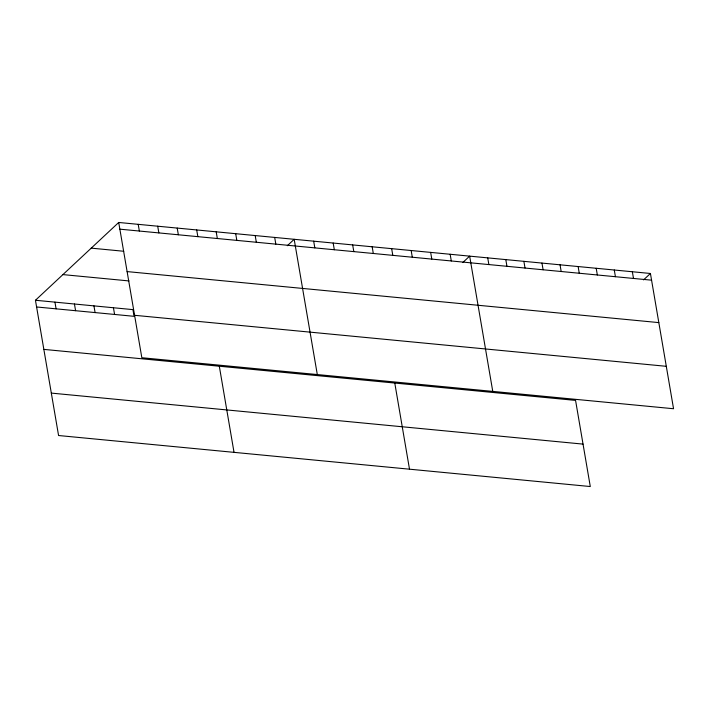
<?xml version="1.0" encoding="UTF-8"?>
<svg xmlns="http://www.w3.org/2000/svg" width="709" height="709" viewBox="0 0 709 709"><rect width="100%" height="100%" fill="white"/><g stroke="black" fill="none" stroke-linecap="round" stroke-linejoin="round"><path stroke-width="1.06" d="M43.843 349.386L575.566 400.399L590.287 486.534L58.572 435.521L35.45 300.262L118.713 222.466L650.428 273.479L673.55 408.738L141.835 357.726L118.713 222.466M287.313 245.722L294.182 239.296L317.304 374.556M462.773 262.552L469.65 256.135L492.764 391.395M643.559 279.895L650.428 273.479M119.856 229.167L651.571 280.179M91.239 248.141L123.729 251.261M127.106 271.591L658.829 322.604M62.924 274.596L128.994 280.932M35.45 300.262L132.929 309.62L134.081 316.32L36.593 306.97M134.586 315.301L666.3 366.314M51.323 393.096L583.037 444.109M632.348 271.742L633.5 278.442M614.278 270.005L615.421 276.705M596.198 268.277L597.341 274.977M578.119 266.54L579.262 273.24M560.039 264.803L561.182 271.503M541.96 263.074L543.103 269.774M523.88 261.337L525.023 268.037M505.801 259.6L506.953 266.3M487.721 257.872L488.873 264.572M450.153 254.265L451.296 260.965M430.655 252.395L431.799 259.095M411.158 250.525L412.301 257.225M391.66 248.655L392.804 255.355M372.163 246.785L373.306 253.485M394.78 383.055L409.501 469.19M352.665 244.915L353.818 251.615M333.177 243.045L334.32 249.745M313.679 241.166L314.823 247.875M274.684 237.426L275.828 244.126M255.187 235.556L256.33 242.256M235.689 233.686L236.833 240.386M216.192 231.816L217.344 238.516M196.694 229.946L197.846 236.646M219.311 366.225L234.032 452.36M177.206 228.076L178.349 234.776M157.708 226.206L158.851 232.906M138.211 224.336L139.354 231.037M113.431 307.75L114.583 314.45M93.942 305.88L95.086 312.58M74.445 304.01L75.588 310.71M54.947 302.14L56.091 308.84"/></g></svg>
